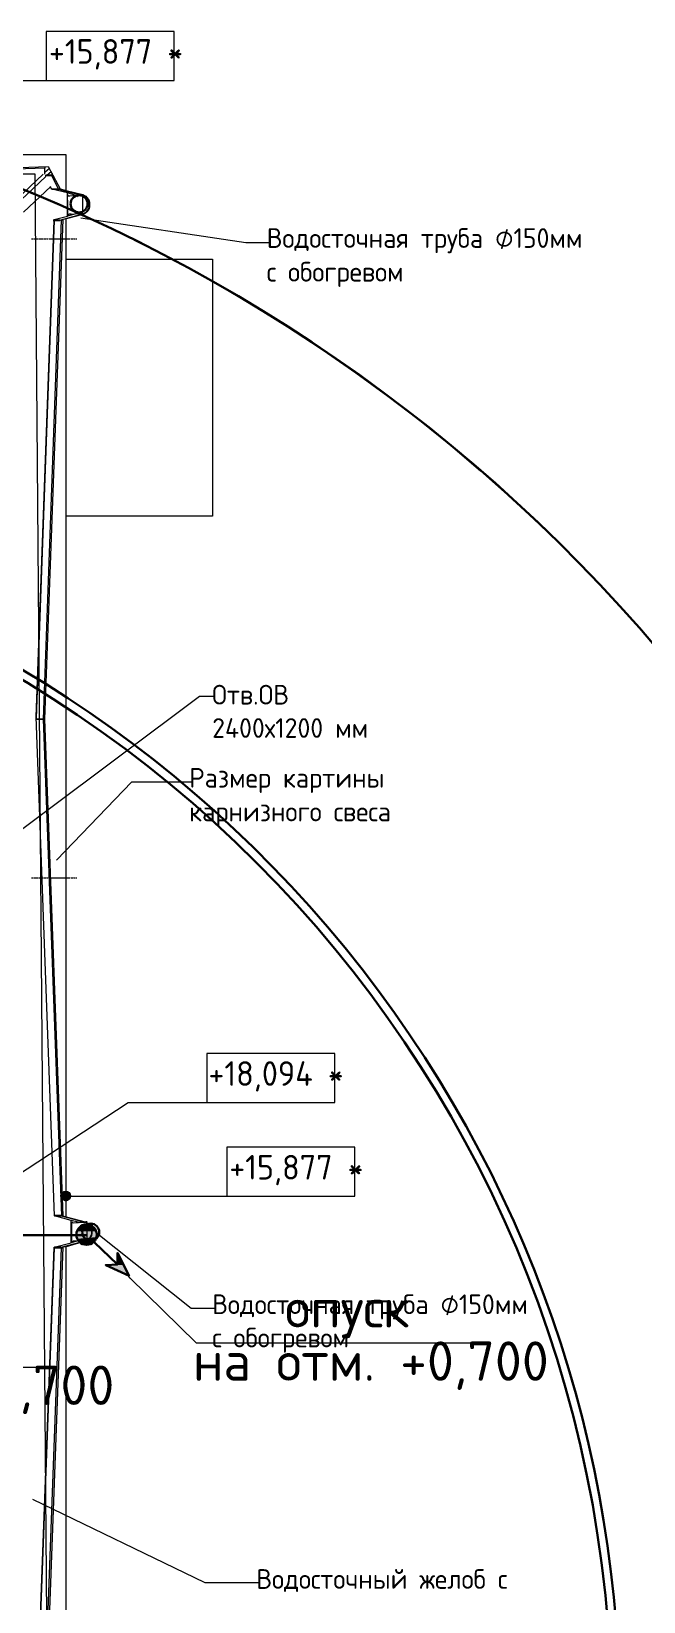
# Model space of a CAD drawing. Header units: millimetres. Extents: x -42533 to 645315, y 3457 to 82611.
# Drawn here: x 599229 to 605453, y 41261 to 57229 of the extents above; entities that cross this region are included whole.
import ezdxf

# ---------------------------------------------------------------- set-up
doc = ezdxf.new("R2010")
doc.units = ezdxf.units.MM
for name, color, linetype, true_color in [('PDF _!ЭОМ.Молниезащита', 7, 'Continuous', 0x954a95), ('PDF _Аннотация', 7, 'Continuous', 0xbababa), ('PDF _Антураж', 7, 'Continuous', 0xbababa), ('PDF _Крыша', 7, 'Continuous', 0xbababa), ('PDF _Крыша штриховка', 7, 'Continuous', 0xbababa), ('PDF _Обобщенные модели', 7, 'Continuous', 0xbababa), ('PDF _Ограждение', 7, 'Continuous', 0xbababa), ('PDF _Оси', 7, 'Continuous', 0xbababa), ('PDF _Отметки', 7, 'Continuous', 0xbababa)]:
    doc.layers.add(name, color=color, linetype=linetype, true_color=true_color)
doc.layers.add('PDF _Линии', color=7, linetype='Continuous')
doc.layers.add('PDF _Текст', color=7, linetype='Continuous')
doc.styles.add('PDF GOST Common', font='GOST_Common.ttf')
doc.styles.add('PDF ISOCPEUR', font='isocpeur.ttf')

msp = doc.modelspace()

# ---------------------------------------------------------------- linework, layer by layer
at = {"layer": 'PDF _!ЭОМ.Молниезащита', "color": 1, "lineweight": 30}
msp.add_lwpolyline([(606301.1, 30064.4, 0.3044556), (607186.6, 48735.9, 0.2901063), (591089.9, 56784)], format="xyb", dxfattribs=at)
at = {"layer": 'PDF _!ЭОМ.Молниезащита', "lineweight": 30}
msp.add_lwpolyline([(602328.6, 32105.7, 0.3593242), (602417.4, 47908.9, 0.3595602), (586922.3, 50989.1, 0.3626955), (581016.9, 36470.7)], format="xyb", dxfattribs=at)
at = {"layer": 'PDF _!ЭОМ.Молниезащита', "color": 5, "lineweight": 30}
msp.add_lwpolyline([(599793.5, 44988.5), (599022.7, 44988.5), (599022.7, 44886.9), (598823.6, 44886.9), (598823.6, 45085.9), (599022.7, 45085.9), (599022.7, 44988.5)], dxfattribs=at)
at = {"layer": 'PDF _!ЭОМ.Молниезащита', "lineweight": 30}
msp.add_lwpolyline([(599865.5, 44916.5), (600102.7, 44687.8), (599984.1, 44683.6), (600221.3, 44573.5), (600102.7, 44806.4), (600102.7, 44687.8)], dxfattribs=at)
at = {"layer": 'PDF _!ЭОМ.Молниезащита', "color": 251, "lineweight": 5, "true_color": 0x545454}
for points in [[(595795.3, 44776.8), (596485.7, 43645.9), (599386.9, 43645.9)], [(600229.8, 44552.3), (600903.2, 43891.6), (603800.2, 43891.6)]]:
    msp.add_lwpolyline(points, dxfattribs=at)
at = {"layer": 'PDF _!ЭОМ.Молниезащита', "lineweight": 13}
msp.add_circle((592805, 40061.1), 16795.3, dxfattribs=at)
at = {"layer": 'PDF _!ЭОМ.Молниезащита', "color": 116, "lineweight": 30, "true_color": 0x136734}
msp.add_circle((592805, 40061.1), 12322.7, dxfattribs=at)
at = {"layer": 'PDF _!ЭОМ.Молниезащита', "lineweight": 30}
msp.add_circle((599789.4, 44992.4), 103.8, dxfattribs=at)
at = {"layer": 'PDF _!ЭОМ.Молниезащита', "transparency": 33554559}
for points in [[(599890.9, 45026.6), (599696.1, 45026.6), (599882.5, 45043.6)], [(599696.1, 45026.6), (599882.5, 45043.6), (599704.6, 45043.6)], [(599882.5, 45043.6), (599704.6, 45043.6), (599869.8, 45060.5)], [(599704.6, 45043.6), (599869.8, 45060.5), (599713, 45060.5)], [(599869.8, 45060.5), (599713, 45060.5), (599857, 45073.2)], [(599713, 45060.5), (599857, 45073.2), (599730, 45073.2)], [(599857, 45073.2), (599730, 45073.2), (599840.1, 45081.7)], [(599730, 45073.2), (599840.1, 45081.7), (599746.9, 45081.7)], [(599840.1, 45081.7), (599746.9, 45081.7), (599818.9, 45090.2)], [(599746.9, 45081.7), (599818.9, 45090.2), (599763.9, 45090.2)], [(599818.9, 45090.2), (599763.9, 45090.2), (599802, 45094.4)], [(599763.9, 45090.2), (599802, 45094.4), (599780.8, 45094.4)], [(599895.2, 45009.7), (599687.6, 45009.7), (599890.9, 45026.6)], [(599687.6, 45009.7), (599890.9, 45026.6), (599696.1, 45026.6)], [(599895.2, 44988.5), (599687.6, 44988.5), (599895.2, 45009.7)], [(599687.6, 44988.5), (599895.2, 45009.7), (599687.6, 45009.7)], [(599895.2, 44967.4), (599687.6, 44967.4), (599895.2, 44988.5)], [(599687.6, 44967.4), (599895.2, 44988.5), (599687.6, 44988.5)], [(599696.1, 44950.4), (599895.2, 44967.4), (599687.6, 44967.4)], [(599890.9, 44950.4), (599696.1, 44950.4), (599895.2, 44967.4)], [(599704.6, 44933.5), (599890.9, 44950.4), (599696.1, 44950.4)], [(599882.5, 44933.5), (599704.6, 44933.5), (599890.9, 44950.4)], [(599713, 44916.5), (599882.5, 44933.5), (599704.6, 44933.5)], [(599869.8, 44916.5), (599713, 44916.5), (599882.5, 44933.5)], [(599730, 44903.8), (599869.8, 44916.5), (599713, 44916.5)], [(599857, 44903.8), (599730, 44903.8), (599869.8, 44916.5)], [(599746.9, 44895.4), (599857, 44903.8), (599730, 44903.8)], [(599840.1, 44895.4), (599746.9, 44895.4), (599857, 44903.8)], [(599763.9, 44886.9), (599840.1, 44895.4), (599746.9, 44895.4)], [(599818.9, 44886.9), (599763.9, 44886.9), (599840.1, 44895.4)], [(599780.8, 44882.6), (599818.9, 44886.9), (599763.9, 44886.9)], [(599802, 44882.6), (599780.8, 44882.6), (599818.9, 44886.9)], [(600102.7, 44687.8), (600162, 44687.8), (600102.7, 44806.4)], [(599984.1, 44683.6), (600102.7, 44687.8), (600162, 44687.8)], [(599984.1, 44683.6), (600162, 44683.6), (600162, 44687.8)], [(600221.3, 44573.5), (600162, 44683.6), (599984.1, 44683.6)]]:
    msp.add_solid(points, dxfattribs=at)
at = {"layer": 'PDF _!ЭОМ.Молниезащита', "color": 251, "true_color": 0x545454, "transparency": 33554559}
msp.add_solid([(600225.5, 44543.8), (600195.9, 44586.2), (600234, 44556.5)], dxfattribs=at)
at = {"layer": 'PDF _Аннотация', "color": 8, "lineweight": 20}
for points in [[(600678.7, 56728.9), (600678.7, 57228.7), (599378.5, 57228.7), (599378.5, 56728.9)], [(602313.5, 46335.4), (602313.5, 46835.1), (601013.3, 46835.1), (601013.3, 46335.4)], [(602516.8, 45382.4), (602516.8, 45882.2), (601216.6, 45882.2), (601216.6, 45382.4)]]:
    msp.add_lwpolyline(points, close=True, dxfattribs=at)
at = {"layer": 'PDF _Аннотация', "color": 8, "lineweight": 9}
for points in [[(599730, 55331.3), (601407.2, 55081.4), (601640.1, 55081.4)], [(597735.1, 48071.9), (600937.1, 50469.1), (601089.5, 50469.1)], [(599484.3, 48800.3), (600250.9, 49596.6), (600856.6, 49596.6)], [(599886.7, 45013.9), (600852.4, 44243.1), (601089.5, 44243.1)], [(599238.7, 42303.3), (600992.1, 41456.3), (601538.5, 41456.3)]]:
    msp.add_lwpolyline(points, dxfattribs=at)
at = {"layer": 'PDF _Антураж', "color": 8, "lineweight": 18}
for points in [[(599365.7, 55776), (599365.7, 55839.5), (594147.8, 55657.4), (594147.8, 55674.3)], [(599365.7, 55856.4), (599365.7, 55839.5)], [(599370, 55763.3), (599433.5, 55763.3), (599505.5, 55623.5), (599437.7, 55623.5), (599505.5, 55623.5), (599505.5, 55632), (599522.5, 55627.7)], [(599437.7, 55767.5), (599433.5, 55771.7), (599437.7, 55771.7), (599433.5, 55767.5), (599374.2, 55767.5)], [(599433.5, 55763.3), (599446.2, 55776), (599437.7, 55776), (599433.5, 55771.7), (599433.5, 55767.5)], [(599458.9, 55314.3), (599594.5, 55348.2), (599594.5, 55585.4), (599437.7, 55623.5), (599420.8, 55653.1)], [(599518.2, 55632), (599505.5, 55623.5), (599751.2, 55560)], [(599581.7, 55610.8), (599751.2, 55568.4), (599768.1, 55560), (599780.8, 55551.5), (599793.5, 55538.8), (599806.2, 55521.8), (599814.7, 55504.9), (599818.9, 55488), (599818.9, 55466.8), (599818.9, 55445.6), (599814.7, 55428.7), (599806.2, 55411.7), (599793.5, 55394.8), (599780.8, 55382.1), (599768.1, 55373.6), (599751.2, 55365.1), (599581.7, 55322.8)], [(599679.2, 55560), (599594.5, 55585.4)], [(599704.6, 55547.3), (599691.9, 55555.7), (599679.2, 55560), (599751.2, 55560), (599763.9, 55555.7), (599780.8, 55547.3), (599789.3, 55534.5), (599802, 55517.6), (599810.5, 55500.7), (599814.7, 55483.7), (599814.7, 55466.8), (599814.7, 55449.8), (599810.5, 55428.7), (599802, 55416), (599789.3, 55399), (599780.8, 55386.3), (599763.9, 55377.8), (599751.2, 55373.6), (599679.2, 55373.6), (599594.5, 55348.2)], [(599192.1, 37665.6), (599458.9, 44865.7), (599632.6, 44908.1), (599632.6, 45136.8), (599463.2, 45183.4), (599276.8, 50257.3), (599458.9, 55305.8), (599276.8, 50244.6)], [(599547.9, 55305.8), (599530.9, 55310.1), (599348.8, 50236.1), (599361.5, 50236.1), (599357.3, 50236.1), (599348.8, 50236.1), (599353, 50236.1), (599357.3, 50236.1), (599348.8, 50236.1), (599285.3, 50236.1), (599289.5, 50236.1), (599285.3, 50236.1), (599289.5, 50236.1), (599285.3, 50236.1), (599348.8, 50236.1), (599357.3, 50236.1), (599353, 50236.1), (599348.8, 50236.1), (599357.3, 50236.1), (599361.5, 50236.1), (599348.8, 50236.1), (599276.8, 50236.1), (599285.3, 50236.1), (599276.8, 50236.1), (599348.8, 50236.1), (599535.2, 45183.4), (599547.9, 45183.4), (599535.2, 45187.6)], [(599450.5, 55305.8), (599518.2, 55305.8), (599518.2, 55310.1), (599450.5, 55310.1)], [(599518.2, 55310.1), (599751.2, 55373.6)], [(599547.9, 55314.3), (599518.2, 55305.8)], [(599526.7, 55310.1), (599530.9, 55310.1)], [(599679.2, 55373.6), (599691.9, 55377.8), (599704.6, 55386.3)], [(599463.2, 45183.4), (599530.9, 45183.4), (599535.2, 45187.6), (599463.2, 45187.6)], [(599530.9, 45183.4), (599776.6, 45119.8)], [(599581.7, 45174.9), (599776.6, 45124.1), (599793.5, 45115.6), (599806.2, 45107.1), (599818.9, 45094.4), (599831.6, 45077.5), (599840.1, 45060.5), (599844.3, 45043.6), (599844.3, 45022.4), (599844.3, 45005.5), (599840.1, 44984.3), (599831.6, 44967.4), (599818.9, 44954.6), (599806.2, 44941.9), (599793.5, 44929.2), (599776.6, 44925), (599581.7, 44869.9)], [(599704.6, 45119.8), (599632.6, 45136.8)], [(599721.5, 45111.4), (599713, 45115.6), (599704.6, 45119.8), (599776.6, 45119.8), (599793.5, 45111.4), (599806.2, 45102.9), (599818.9, 45090.2), (599827.4, 45077.5), (599835.9, 45060.5), (599840.1, 45043.6), (599840.1, 45022.4), (599840.1, 45005.5), (599835.9, 44988.5), (599827.4, 44971.6), (599818.9, 44954.6), (599806.2, 44941.9), (599793.5, 44933.5), (599776.6, 44929.2), (599704.6, 44929.2), (599632.6, 44908.1)], [(599530.9, 44865.7), (599776.6, 44929.2)], [(599704.6, 44929.2), (599713, 44933.5), (599721.5, 44937.7)], [(599196.3, 37644.4), (599175.2, 37026.1), (599247.2, 37026.1), (599259.9, 37026.1), (599247.2, 37026.1), (599535.2, 44857.2), (599547.9, 44857.2)], [(599196.3, 37665.6), (599463.2, 44857.2), (599535.2, 44857.2)], [(599547.9, 44865.7), (599535.2, 44861.5)]]:
    msp.add_lwpolyline(points, dxfattribs=at)
msp.add_lwpolyline([(599463.2, 44861.5), (599535.2, 44861.5), (599530.9, 44865.7), (599463.2, 44865.7)], close=True, dxfattribs=at)
at = {"layer": 'PDF _Крыша', "color": 8, "lineweight": 9}
msp.add_lwpolyline([(599581.7, 54912), (601068.4, 54912), (601068.4, 52298.7), (599581.7, 52298.7)], dxfattribs=at)
at = {"layer": 'PDF _Крыша штриховка', "color": 8, "lineweight": 9}
for points in [[(599446.2, 44476.1), (599446.2, 44476.1)], [(599425, 43874.6), (599425, 43874.6)], [(599403.9, 43277.5), (599399.6, 43277.5)], [(599382.7, 42676), (599378.5, 42676)], [(599361.5, 42074.6), (599357.3, 42074.6)], [(599336.1, 41477.4), (599336.1, 41477.4)]]:
    msp.add_lwpolyline(points, dxfattribs=at)
at = {"layer": 'PDF _Линии', "color": 8, "lineweight": 9}
for points in [[(588718.1, 55975), (588718.1, 55500.7), (588790.1, 55521.8), (588891.7, 55856.4), (594147.8, 55674.3), (599399.6, 55856.4), (599522.5, 55627.7), (599581.7, 55610.8), (599581.7, 55975)], [(599361.5, 50236.1), (599547.9, 45183.4), (599581.7, 45174.9), (599581.7, 55322.8), (599547.9, 55314.3)], [(599581.7, 44869.9), (599547.9, 44865.7), (599259.9, 37026.1), (599547.9, 29190.7), (599581.7, 29182.2)]]:
    msp.add_lwpolyline(points, close=True, dxfattribs=at)
msp.add_lwpolyline([(584927.4, 11774.9), (593207.6, 11719.9), (593144, 20135.5), (599556.3, 20135.5), (599268.3, 55776), (588900.2, 55776)], dxfattribs=at)
at = {"layer": 'PDF _Линии', "color": 8, "lineweight": 30}
for centre in [(599713.1, 55475.3), (599831.7, 45017.8)]:
    msp.add_circle(centre, 86.8, dxfattribs=at)
at = {"layer": 'PDF _Обобщенные модели', "color": 8, "lineweight": 18}
for points in [[(599653.7, 55365.1), (599632.6, 55369.4), (599611.4, 55369.4), (599602.9, 55365.1), (599598.7, 55356.7), (599598.7, 55462.5), (599594.5, 55568.4), (599602.9, 55555.7), (599619.9, 55555.7), (599649.5, 55560), (599683.4, 55560)], [(599594.5, 55513.4), (599598.7, 55513.4)], [(599598.7, 55411.7), (599594.5, 55411.7)], [(599746.9, 55568.4), (599746.9, 55568.4)], [(599746.9, 55568.4), (599746.9, 55568.4)], [(599746.9, 55543), (599746.9, 55462.5), (599746.9, 55390.5)], [(599632.6, 45069), (599636.8, 45069), (599641, 45069)], [(599687.6, 44925), (599670.7, 44925), (599653.7, 44925), (599645.3, 44920.8), (599641, 44912.3), (599641, 45018.2), (599641, 45124.1), (599645.3, 45115.6), (599658, 45111.4), (599683.4, 45115.6), (599708.8, 45115.6)], [(599789.3, 45090.2), (599793.5, 45018.2), (599793.5, 44954.6)], [(599641, 44967.4), (599636.8, 44967.4), (599632.6, 44967.4)], [(599793.5, 44929.2), (599793.5, 44912.3), (599789.3, 44920.8), (599785, 44925)]]:
    msp.add_lwpolyline(points, dxfattribs=at)
for points in [[(599746.9, 55356.7), (599746.9, 55365.1)], [(599789.3, 45115.6), (599789.3, 45128.3)]]:
    msp.add_lwpolyline(points, close=True, dxfattribs=at)
at = {"layer": 'PDF _Ограждение', "color": 8, "lineweight": 9}
for points in [[(599348.8, 55776), (598946.4, 55394.8)], [(598997.3, 55394.8), (599374.2, 55754.8)], [(599412.3, 55835.3), (599365.7, 55792.9)], [(599386.9, 55767.5), (599429.3, 55805.6)], [(599425, 55653.1), (599149.7, 55390.5)]]:
    msp.add_lwpolyline(points, dxfattribs=at)
at = {"layer": 'PDF _Оси', "color": 8, "lineweight": 9}
for points in [[(599230.2, 55119.5), (599251.4, 55119.5)], [(599255.6, 55119.5), (599276.8, 55119.5)], [(599281, 55119.5), (599302.2, 55119.5)], [(599306.5, 55119.5), (599327.6, 55119.5)], [(599331.9, 55119.5), (599353, 55119.5)], [(599357.3, 55119.5), (599374.2, 55119.5)], [(599378.5, 55119.5), (599378.5, 55119.5)], [(599382.7, 55119.5), (599399.6, 55119.5)], [(599403.9, 55119.5), (599403.9, 55119.5)], [(599408.1, 55119.5), (599425, 55119.5)], [(599429.3, 55119.5), (599450.5, 55119.5)], [(599454.7, 55119.5), (599475.9, 55119.5)], [(599480.1, 55119.5), (599501.3, 55119.5)], [(599505.5, 55119.5), (599526.7, 55119.5)], [(599530.9, 55119.5), (599552.1, 55119.5)], [(599556.3, 55119.5), (599577.5, 55119.5)], [(599581.7, 55119.5), (599602.9, 55119.5)], [(599607.2, 55119.5), (599624.1, 55119.5)], [(599628.3, 55119.5), (599628.3, 55119.5)], [(599632.6, 55119.5), (599649.5, 55119.5)], [(599653.7, 55119.5), (599653.7, 55119.5)], [(599658, 55119.5), (599674.9, 55119.5)], [(599679.2, 55119.5), (599691.9, 55119.5)], [(599230.2, 48622.5), (599251.4, 48622.5)], [(599255.6, 48622.5), (599276.8, 48622.5)], [(599281, 48622.5), (599302.2, 48622.5)], [(599306.5, 48622.5), (599327.6, 48622.5)], [(599331.9, 48622.5), (599353, 48622.5)], [(599357.3, 48622.5), (599374.2, 48622.5)], [(599378.5, 48622.5), (599378.5, 48622.5)], [(599382.7, 48622.5), (599399.6, 48622.5)], [(599403.9, 48622.5), (599403.9, 48622.5)], [(599408.1, 48622.5), (599425, 48622.5)], [(599429.3, 48622.5), (599450.5, 48622.5)], [(599454.7, 48622.5), (599475.9, 48622.5)], [(599480.1, 48622.5), (599501.3, 48622.5)], [(599505.5, 48622.5), (599526.7, 48622.5)], [(599530.9, 48622.5), (599552.1, 48622.5)], [(599556.3, 48622.5), (599577.5, 48622.5)], [(599581.7, 48622.5), (599602.9, 48622.5)], [(599607.2, 48622.5), (599624.1, 48622.5)], [(599628.3, 48622.5), (599628.3, 48622.5)], [(599632.6, 48622.5), (599649.5, 48622.5)], [(599653.7, 48622.5), (599653.7, 48622.5)], [(599658, 48622.5), (599674.9, 48622.5)], [(599679.2, 48622.5), (599691.9, 48622.5)]]:
    msp.add_lwpolyline(points, dxfattribs=at)
at = {"layer": 'PDF _Отметки', "color": 8, "lineweight": 20}
for points in [[(598929.5, 55975), (598929.5, 56728.9), (600030.7, 56728.9)], [(598489, 45208.8), (600212.8, 46335.4), (601665.5, 46335.4)], [(599581.7, 45382.4), (601271.7, 45382.4), (601864.6, 45382.4)]]:
    msp.add_lwpolyline(points, dxfattribs=at)
at = {"layer": 'PDF _Отметки', "lineweight": 9}
msp.add_circle((599577.6, 45386.3), 48.7, dxfattribs=at)
at = {"layer": 'PDF _Отметки', "transparency": 33554559}
for points in [[(599535.2, 45399.4), (599628.3, 45395.1), (599530.9, 45395.1)], [(599628.3, 45395.1), (599530.9, 45395.1), (599628.3, 45390.9)], [(599530.9, 45395.1), (599628.3, 45390.9), (599530.9, 45390.9)], [(599628.3, 45390.9), (599530.9, 45390.9), (599628.3, 45386.7)], [(599530.9, 45390.9), (599628.3, 45386.7), (599530.9, 45386.7)], [(599628.3, 45386.7), (599530.9, 45386.7), (599628.3, 45382.4)], [(599530.9, 45386.7), (599628.3, 45382.4), (599530.9, 45382.4)], [(599628.3, 45382.4), (599530.9, 45382.4), (599628.3, 45378.2)], [(599530.9, 45382.4), (599628.3, 45378.2), (599530.9, 45378.2)], [(599628.3, 45378.2), (599530.9, 45378.2), (599628.3, 45373.9)], [(599530.9, 45378.2), (599628.3, 45373.9), (599530.9, 45373.9)], [(599628.3, 45373.9), (599530.9, 45373.9), (599628.3, 45365.5)], [(599530.9, 45373.9), (599628.3, 45365.5), (599530.9, 45365.5)], [(599628.3, 45365.5), (599530.9, 45365.5), (599624.1, 45361.2)], [(599530.9, 45365.5), (599624.1, 45361.2), (599535.2, 45361.2)], [(599539.4, 45407.8), (599624.1, 45403.6), (599535.2, 45403.6)], [(599624.1, 45403.6), (599535.2, 45403.6), (599624.1, 45399.4)], [(599535.2, 45403.6), (599624.1, 45399.4), (599535.2, 45399.4)], [(599624.1, 45399.4), (599535.2, 45399.4), (599628.3, 45395.1)], [(599624.1, 45361.2), (599535.2, 45361.2), (599624.1, 45357)], [(599535.2, 45361.2), (599624.1, 45357), (599535.2, 45357)], [(599624.1, 45357), (599535.2, 45357), (599619.9, 45352.8)], [(599535.2, 45357), (599619.9, 45352.8), (599539.4, 45352.8)], [(599543.6, 45416.3), (599619.9, 45412.1), (599539.4, 45412.1)], [(599619.9, 45412.1), (599539.4, 45412.1), (599619.9, 45407.8)], [(599539.4, 45412.1), (599619.9, 45407.8), (599539.4, 45407.8)], [(599619.9, 45407.8), (599539.4, 45407.8), (599624.1, 45403.6)], [(599619.9, 45352.8), (599539.4, 45352.8), (599619.9, 45348.5)], [(599539.4, 45352.8), (599619.9, 45348.5), (599539.4, 45348.5)], [(599547.9, 45420.5), (599615.6, 45416.3), (599543.6, 45416.3)], [(599615.6, 45416.3), (599543.6, 45416.3), (599619.9, 45412.1)], [(599552.1, 45420.5), (599611.4, 45420.5), (599547.9, 45420.5)], [(599611.4, 45420.5), (599547.9, 45420.5), (599615.6, 45416.3)], [(599556.3, 45424.8), (599607.2, 45420.5), (599552.1, 45420.5)], [(599607.2, 45420.5), (599552.1, 45420.5), (599611.4, 45420.5)], [(599560.6, 45429), (599602.9, 45424.8), (599556.3, 45424.8)], [(599602.9, 45424.8), (599556.3, 45424.8), (599607.2, 45420.5)], [(599564.8, 45429), (599598.7, 45429), (599560.6, 45429)], [(599598.7, 45429), (599560.6, 45429), (599602.9, 45424.8)], [(599569, 45429), (599594.5, 45429), (599564.8, 45429)], [(599594.5, 45429), (599564.8, 45429), (599598.7, 45429)], [(599573.3, 45429), (599590.2, 45429), (599569, 45429)], [(599590.2, 45429), (599569, 45429), (599594.5, 45429)], [(599581.7, 45433.2), (599586, 45429), (599573.3, 45429)], [(599586, 45429), (599573.3, 45429), (599590.2, 45429)], [(599619.9, 45348.5), (599539.4, 45348.5), (599615.6, 45348.5)], [(599539.4, 45348.5), (599615.6, 45348.5), (599543.6, 45348.5)], [(599615.6, 45348.5), (599543.6, 45348.5), (599611.4, 45344.3)], [(599543.6, 45348.5), (599611.4, 45344.3), (599547.9, 45344.3)], [(599611.4, 45344.3), (599547.9, 45344.3), (599607.2, 45340.1)], [(599547.9, 45344.3), (599607.2, 45340.1), (599552.1, 45340.1)], [(599607.2, 45340.1), (599552.1, 45340.1), (599602.9, 45340.1)], [(599552.1, 45340.1), (599602.9, 45340.1), (599556.3, 45340.1)], [(599602.9, 45340.1), (599556.3, 45340.1), (599598.7, 45335.8)], [(599556.3, 45340.1), (599598.7, 45335.8), (599560.6, 45335.8)], [(599598.7, 45335.8), (599560.6, 45335.8), (599594.5, 45335.8)], [(599560.6, 45335.8), (599594.5, 45335.8), (599564.8, 45335.8)], [(599594.5, 45335.8), (599564.8, 45335.8), (599590.2, 45331.6)], [(599564.8, 45335.8), (599590.2, 45331.6), (599569, 45331.6)], [(599569, 45331.6), (599573.3, 45331.6), (599586, 45331.6)], [(599569, 45331.6), (599590.2, 45331.6), (599586, 45331.6)], [(599573.3, 45331.6), (599586, 45331.6), (599581.7, 45331.6)]]:
    msp.add_solid(points, dxfattribs=at)

# ---------------------------------------------------------------- texts
at = {"layer": 'PDF _Текст', "color": 7, "attachment_point": 4}
for s, insert, char_height, style in [('+15,877 *', (599406.1, 56995.6), 250.03, 'PDF GOST Common'), ('Водосточная труба ⌀150мм', (601621.2, 55100.2), 200.023, 'PDF GOST Common'), ('с обогревом', (601621.2, 54757.1), 200.023, 'PDF GOST Common'), ('Отв.ОВ', (601066.4, 50483.5), 200.02, 'PDF GOST Common'), ('2400х1200 мм', (601066.4, 50144.7), 200.023, 'PDF GOST Common'), ('Размер картины', (600833.4, 49611), 200.023, 'PDF GOST Common'), ('карнизного свеса', (600833.4, 49267.9), 200.023, 'PDF GOST Common'), ('+18,094 *', (601028.3, 46601.6), 250.03, 'PDF GOST Common'), ('+15,877 *', (601240, 45648.6), 250.03, 'PDF GOST Common'), ('Водосточная труба ⌀150мм', (601066.4, 44257.3), 200.023, 'PDF GOST Common'), ('опуск', (601807.6, 44193.8), 400.05, 'PDF ISOCPEUR'), ('с обогревом', (601066.4, 43918.5), 200.023, 'PDF GOST Common'), ('на отм. +0,700', (600871.5, 43660.1), 400.051, 'PDF ISOCPEUR'), ('на отм. +0,700', (596453.9, 43414.5), 400.051, 'PDF ISOCPEUR'), ('Водосточный желоб с', (601515.3, 41474.6), 200.023, 'PDF GOST Common')]:
    msp.add_mtext(s, dxfattribs=dict(at, insert=insert, char_height=char_height, style=style))

doc.saveas('drawing.dxf')
